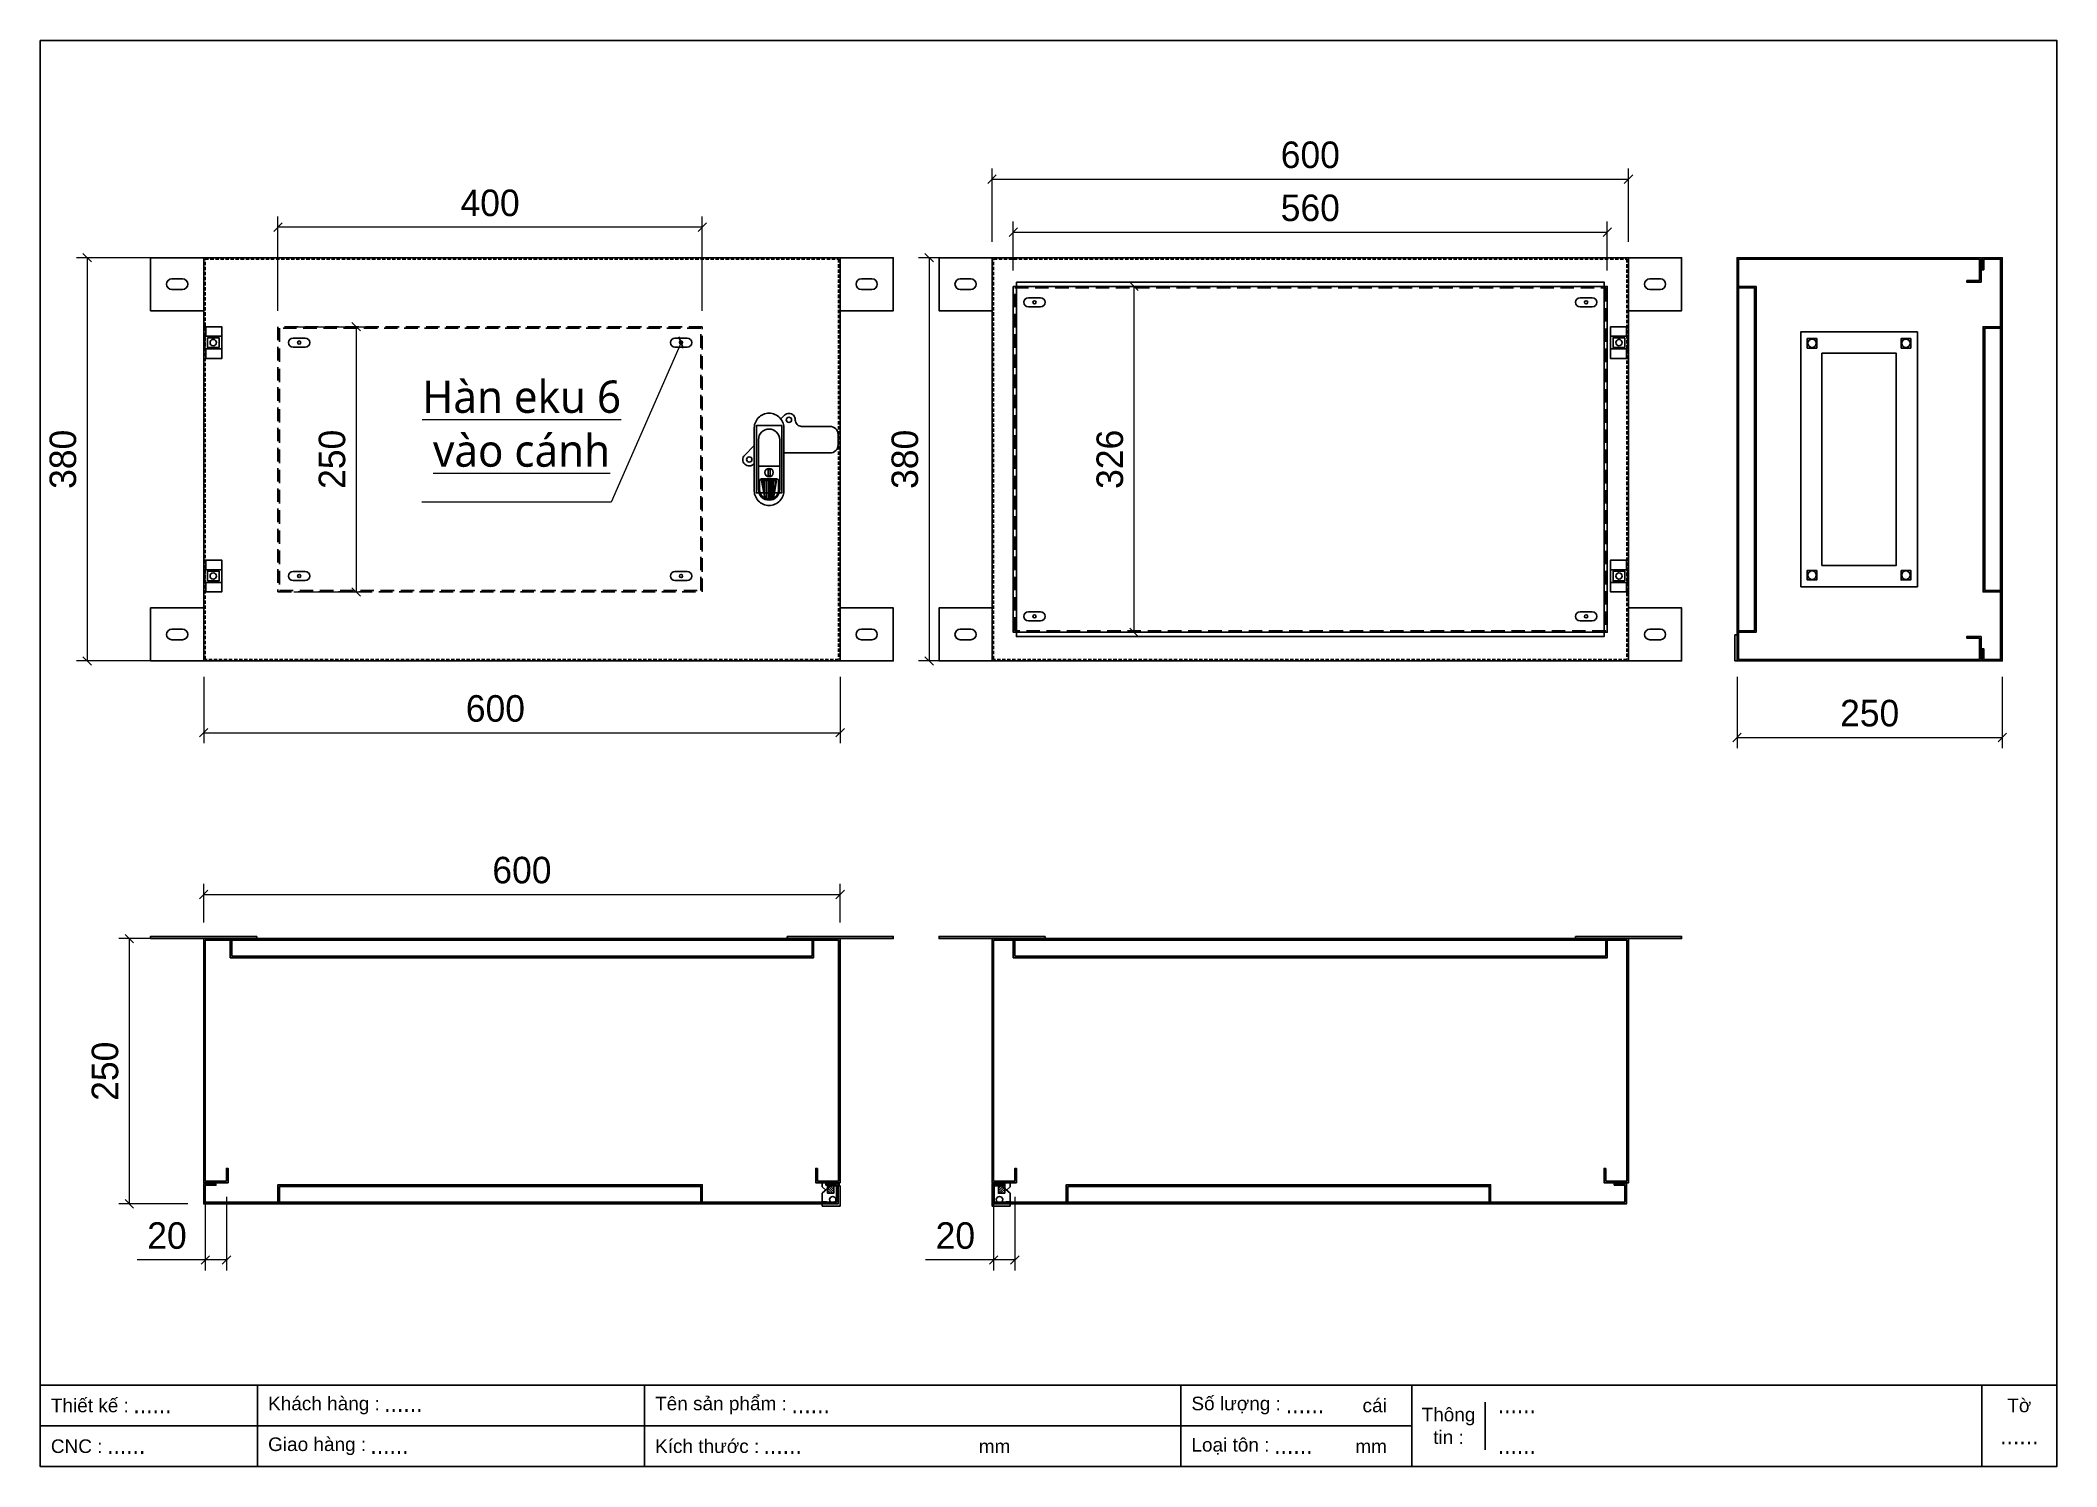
# Model space of a CAD drawing. Header units: millimetres. Extents: x 0 to 1901, y 0 to 1344.
import ezdxf
from ezdxf.enums import TextEntityAlignment as Align

# ---------------------------------------------------------------- set-up
doc = ezdxf.new("R2010")
doc.units = ezdxf.units.MM
for name, pattern in [('CONTINOUS', [0]), ('HIDDEN2', [4.7625, 3.175, -1.5875]), ('HIDDENX2', [19.05, 12.7, -6.35])]:
    doc.linetypes.add(name, pattern=pattern)
doc.layers.add('CNC', color=7, linetype='Continuous')
doc.layers.add('DIM', color=253, linetype='Continuous')
doc.layers.add('LIGTSWW3SW', color=2, linetype='Continuous', lineweight=18)
doc.styles.add('Arial', font='arial.ttf')
doc.styles.add('Tahoma (Input Text)', font='tahoma.ttf')
doc.dimstyles.new('Dim-25', dxfattribs={"dimtxt": 25, "dimasz": 8, "dimexe": 10, "dimexo": 15, "dimgap": 10, "dimtad": 1, "dimdec": 0, "dimtxsty": 'Standard', "dimblk": 'OBLIQUE', "dimcen": 10, "dimclrd": 5, "dimclre": 5, "dimclrt": 3, "dimazin": 3, "dimtfac": 1, "dimtdec": 0, "dimtmove": 0, "dimatfit": 3, "dimldrblk": 'OBLIQUE', "dimlwd": 9, "dimlwe": 9})

# ---------------------------------------------------------------- blocks, each defined once
blk = doc.blocks.new('Tai treo 2')
at = {"color": 8}
blk.add_line((0, 0), (0, 50), dxfattribs=at)
at = {"color": 2}
for p, q in [((20, 30), (30, 30)), ((20, 20), (30, 20))]:
    blk.add_line(p, q, dxfattribs=at)
at = {"color": 8}
blk.add_lwpolyline([(0, 0), (50, 0), (50, 50), (0, 50)], dxfattribs=at)
at = {"color": 2}
for centre, start, end in [((20, 25), 90, 270), ((30, 25), 270, 90)]:
    blk.add_arc(centre, 5, start, end, dxfattribs=at)
blk = doc.blocks.new('HL003-2-2')
at = {"color": 1}
for p, q in [((15, 21), (15, 12)), ((15, -9), (15, 0)), ((16, 12), (17, 12)), ((16, 0), (17, 0))]:
    blk.add_line(p, q, dxfattribs=at)
blk.add_lwpolyline([(17, 0), (17, -9), (0, -9), (0, 21), (17, 21), (17, 12)], dxfattribs=at)
blk.add_lwpolyline([(0, 12), (16, 12), (16, 0), (0, 0)], close=True, dxfattribs=at)
blk.add_circle((8, 6), 3, dxfattribs=at)
blk = doc.blocks.new('AB301-3-1')
at = {"linetype": 'Continuous'}
h = blk.add_hatch(dxfattribs=at)
h.set_pattern_fill('ACAD_ISO09W100', color=1, scale=0.2)
h.set_pattern_definition([(0, (-368.0181, 431.8814), (0, 1), [4.8, -0.6, 1.2, -0.6, 1.2, -0.6])])
h.paths.add_polyline_path([(-4.1, -55, 0.118404), (0, -56, 0.118404), (4.1, -55), (7, -38.5), (-7, -38.5)])
at = {"color": 1, "linetype": 'Continuous'}
for p, q in [((-10, -25), (10, -25)), ((-7, -38.5), (7, -38.5)), ((-7, -38.5), (-4.1, -55)), ((7, -38.5), (4.1, -55))]:
    blk.add_line(p, q, dxfattribs=at)
for points in [[(-24.7, 18.7, -0.198912), (-23, 23), (-23, 23, -0.414214), (-14.5, 23), (-11, 19.5)], [(-14, -12.5), (-57.5, -12.5, -0.414214), (-65, -5), (-65, 5, -0.414214), (-57.5, 12.5), (-30.7, 12.5, 0.414214), (-24.7, 18.5), (-24.7, 18.7)], [(14, -5.5), (23, -14.5, -0.414214), (23, -23), (23, -23, -0.451305), (14, -22.4, -0.381561)]]:
    blk.add_lwpolyline(points, format="xyb", dxfattribs=at)
for points in [[(0, 25), (0, 25, -0.428242), (14, 10), (14, -47, -0.428242), (0, -62), (0, -62, -0.428242), (-14, -47), (-14, 10, -0.428242)], [(0, 10, -0.414214), (10, 0), (10, -47, -0.414214), (0, -57, -0.414214), (-10, -47), (-10, 0, -0.414214)], [(9, -39), (9, -47, -0.414214), (0, -56, -0.414214), (-9, -47), (-9, -39, -0.414214), (-7, -37), (7, -37, -0.414214)]]:
    blk.add_lwpolyline(points, format="xyb", close=True, dxfattribs=at)
blk.add_lwpolyline([(-1, -28), (1, -28), (1, -34), (-1, -34)], close=True, dxfattribs=at)
for centre, radius in [((-18.7, 18.7), 2.5), ((18.7, -18.7), 2.5), ((0, -31), 4)]:
    blk.add_circle(centre, radius, dxfattribs=at)
blk = doc.blocks.new('*D1')
at = {"color": 0, "linetype": 'ByBlock', "lineweight": -2}
for p, q in [((48.1, 1135.2), (40.1, 1143.2)), ((40.1, 763.2), (48.1, 755.2))]:
    blk.add_line(p, q, dxfattribs=at)
at = {"layer": 'Defpoints', "color": 0, "transparency": 16777216}
for p in [(154, 1139.2), (44.1, 759.2), (154, 759.2)]:
    blk.add_point(p, dxfattribs=at)
at = {"layer": 'DIM', "color": 5, "lineweight": 9, "transparency": 16777216}
for p, q in [((139, 1139.2), (34.1, 1139.2)), ((44.1, 1139.2), (44.1, 759.2)), ((139, 759.2), (34.1, 759.2))]:
    blk.add_line(p, q, dxfattribs=at)
at = {"layer": 'DIM', "color": 3, "transparency": 16777216, "insert": (21.4, 949.2), "char_height": 25, "attachment_point": 5, "rotation": 90}
blk.add_mtext('380', dxfattribs=at)
blk = doc.blocks.new('_Oblique')
at = {"color": 0, "linetype": 'ByBlock', "lineweight": -2}
blk.add_line((-0.5, -0.5), (0.5, 0.5), dxfattribs=at)
blk = doc.blocks.new('*D2')
at = {"color": 0, "linetype": 'ByBlock', "lineweight": -2}
for p, q in [((158, 695.6), (150, 687.6)), ((750, 687.6), (758, 695.6))]:
    blk.add_line(p, q, dxfattribs=at)
at = {"layer": 'Defpoints', "color": 0, "transparency": 16777216}
for p in [(154, 759.2), (754, 759.2), (754, 691.6)]:
    blk.add_point(p, dxfattribs=at)
at = {"layer": 'DIM', "color": 5, "lineweight": 9, "transparency": 16777216}
for p, q in [((154, 744.2), (154, 681.6)), ((754, 744.2), (754, 681.6)), ((154, 691.6), (754, 691.6))]:
    blk.add_line(p, q, dxfattribs=at)
at = {"layer": 'DIM', "color": 3, "transparency": 16777216, "insert": (429, 714.3), "char_height": 25, "attachment_point": 5}
blk.add_mtext('600', dxfattribs=at)
blk = doc.blocks.new('HL003-2-3')
h = blk.add_hatch()
h.set_pattern_fill('ANSI31', color=2, scale=0.5, style=0)
h.set_pattern_definition([(45, (8435.407, 86016.9664), (-1.122532015, 1.122532015), [])])
h.paths.add_polyline_path([(11, 10), (5, 10), (5, 0), (11, 0)])
at = {"color": 1}
for p, q in [((0, 22), (17, 22)), ((0, 20), (0, 22)), ((0, 20), (15, 20)), ((4, 20), (4, 18)), ((15, 20), (15, 3)), ((17, 22), (17, 3)), ((4, 18), (0, 18)), ((0, 10), (0, 18)), ((0, 10), (8, 3)), ((0, 4), (3.4, 7)), ((0, 0), (0, 4)), ((16, 0), (0, 0)), ((17, 3), (8, 3)), ((16, 3), (16, 0))]:
    blk.add_line(p, q, dxfattribs=at)
at = {"color": 2}
blk.add_lwpolyline([(5, 10), (11, 10), (11, 0), (5, 0)], close=True, dxfattribs=at)
at = {"color": 1}
blk.add_circle((10, 16), 3, dxfattribs=at)
blk.add_circle((10, 16), 3, dxfattribs=at)
blk = doc.blocks.new('*D3')
at = {"color": 0, "linetype": 'ByBlock', "lineweight": -2}
for p, q in [((1603.5, 691.1), (1595.5, 683.1)), ((1845.5, 683.1), (1853.5, 691.1))]:
    blk.add_line(p, q, dxfattribs=at)
at = {"layer": 'Defpoints', "color": 0, "transparency": 16777216}
for p in [(1599.5, 759.2), (1849.5, 759.2), (1849.5, 687.1)]:
    blk.add_point(p, dxfattribs=at)
at = {"layer": 'DIM', "color": 5, "lineweight": 9, "transparency": 16777216}
for p, q in [((1599.5, 744.2), (1599.5, 677.1)), ((1849.5, 744.2), (1849.5, 677.1)), ((1599.5, 687.1), (1849.5, 687.1))]:
    blk.add_line(p, q, dxfattribs=at)
at = {"layer": 'DIM', "color": 3, "transparency": 16777216, "insert": (1724.5, 709.9), "char_height": 25, "attachment_point": 5}
blk.add_mtext('250', dxfattribs=at)
blk = doc.blocks.new('*D4')
at = {"color": 0, "linetype": 'ByBlock', "lineweight": -2}
for p, q in [((159.5, 198.8), (151.5, 190.8)), ((171.5, 190.8), (179.5, 198.8))]:
    blk.add_line(p, q, dxfattribs=at)
at = {"layer": 'Defpoints', "color": 0, "transparency": 16777216}
for p in [(155.5, 269.1), (175.5, 269.1), (155.5, 194.8)]:
    blk.add_point(p, dxfattribs=at)
at = {"layer": 'DIM', "color": 5, "lineweight": 9, "transparency": 16777216}
for p, q in [((155.5, 254.1), (155.5, 184.8)), ((175.5, 254.1), (175.5, 184.8)), ((155.5, 194.8), (91.4, 194.8)), ((175.5, 194.8), (155.5, 194.8))]:
    blk.add_line(p, q, dxfattribs=at)
at = {"layer": 'DIM', "color": 3, "transparency": 16777216, "insert": (119.4, 217.6), "char_height": 25, "attachment_point": 5}
blk.add_mtext('20', dxfattribs=at)
blk = doc.blocks.new('khungtenAsean2')
at = {"color": 7}
for p, q in [((2970, -1980), (0, -1980)), ((320, -1980), (320, -2100)), ((890, -1980), (890, -2100)), ((1680, -1980), (1680, -2100)), ((2020, -1980), (2020, -2100)), ((2860, -1980), (2860, -2100)), ((2128.3, -2005), (2128.3, -2075)), ((2020, -2040), (0, -2040))]:
    blk.add_line(p, q, dxfattribs=at)
blk.add_lwpolyline([(0, 0), (2970, 0), (2970, -2100), (0, -2100)], close=True, dxfattribs=at)
at = {"color": 2, "char_height": 20, "style": 'Arial'}
for s, insert, width, attachment_point in [('  Thiết kế :', (0, -2010), 917.634, 4), ('  Khách hàng :', (320, -2010), 917.634, 4), ('  Tên sản phẩm :', (890, -2010), 917.634, 4), ('  Số lượng :', (1680, -2010), 917.634, 4), ('cái', (1947.6, -2010), 917.634, 4), ('Thông\\Ptin :', (2074.2, -2040), 108.311, 5), ('Tờ', (2915, -2010), 110, 5), ('  CNC :', (0, -2070), 917.634, 4), ('  Giao hàng :', (320, -2070), 917.634, 4), ('  Kích thước :', (890, -2070), 917.634, 4), ('mm', (1382.3, -2070), 917.634, 4), ('  Loại tôn :', (1680, -2070), 917.634, 4), ('mm', (1936.9, -2070), 917.634, 4)]:
    blk.add_mtext(s, dxfattribs=dict(at, insert=insert, width=width, attachment_point=attachment_point))
at = {"color": 1, "style": 'Tahoma (Input Text)', "flags": 8}
for tag, p in [('#01', (137.1, -2021.3)), ('#03', (506.6, -2019.3)), ('#05', (1106.6, -2021.3)), ('#07', (1834.7, -2021.3)), ('#09', (2146.7, -2021.3)), ('#02', (98.5, -2081.3)), ('#04', (486.1, -2081.3)), ('#06', (1065.3, -2081.3)), ('#08', (1817.4, -2081.3)), ('#10', (2146.7, -2081.3))]:
    blk.add_attdef(tag, p, '', height=25, dxfattribs=at)
blk.add_attdef('#11', text='', height=25, dxfattribs=at).set_placement((2915, -2067.3), align=Align.CENTER)
blk = doc.blocks.new('ovan8.5x20')
at = {"layer": 'CNC', "color": 2, "lineweight": -3}
for p, q in [((5.7, 4.2), (-5.8, 4.2)), ((-5.8, -4.2), (5.7, -4.2))]:
    blk.add_line(p, q, dxfattribs=at)
for centre, start, end in [((-5.8, 0), 90, 270), ((5.7, 0), 270, 90)]:
    blk.add_arc(centre, 4.25, start, end, dxfattribs=at)
blk = doc.blocks.new('*D5')
at = {"color": 0, "linetype": 'ByBlock', "lineweight": -2}
for p, q in [((87.9, 493.6), (79.9, 501.6)), ((79.9, 251.6), (87.9, 243.6))]:
    blk.add_line(p, q, dxfattribs=at)
at = {"layer": 'Defpoints', "color": 0, "ltscale": 3, "transparency": 16777216}
for p in [(154, 497.6), (83.9, 247.6), (154, 247.6)]:
    blk.add_point(p, dxfattribs=at)
at = {"layer": 'DIM', "color": 5, "lineweight": 9, "ltscale": 3, "transparency": 16777216}
for p, q in [((139, 497.6), (73.9, 497.6)), ((83.9, 497.6), (83.9, 247.6)), ((139, 247.6), (73.9, 247.6))]:
    blk.add_line(p, q, dxfattribs=at)
at = {"layer": 'DIM', "color": 3, "ltscale": 3, "transparency": 16777216, "insert": (61.1, 372.6), "char_height": 25, "attachment_point": 5, "rotation": 90}
blk.add_mtext('250', dxfattribs=at)
blk = doc.blocks.new('*D6')
at = {"color": 0, "linetype": 'ByBlock', "lineweight": -2}
for p, q in [((901.2, 1217.2), (893.2, 1209.2)), ((1493.2, 1209.2), (1501.2, 1217.2))]:
    blk.add_line(p, q, dxfattribs=at)
at = {"layer": 'Defpoints', "color": 0, "ltscale": 3, "transparency": 16777216}
for p in [(1497.2, 1213.2), (897.2, 1139.2), (1497.2, 1139.2)]:
    blk.add_point(p, dxfattribs=at)
at = {"layer": 'DIM', "color": 5, "lineweight": 9, "ltscale": 3, "transparency": 16777216}
for p, q in [((897.2, 1154.2), (897.2, 1223.2)), ((1497.2, 1154.2), (1497.2, 1223.2)), ((897.2, 1213.2), (1497.2, 1213.2))]:
    blk.add_line(p, q, dxfattribs=at)
at = {"layer": 'DIM', "color": 3, "ltscale": 3, "transparency": 16777216, "insert": (1197.2, 1236), "char_height": 25, "attachment_point": 5}
blk.add_mtext('600', dxfattribs=at)
blk = doc.blocks.new('*D7')
at = {"color": 0, "linetype": 'ByBlock', "lineweight": -2}
for p, q in [((841.9, 1135.2), (833.9, 1143.2)), ((833.9, 763.2), (841.9, 755.2))]:
    blk.add_line(p, q, dxfattribs=at)
at = {"layer": 'Defpoints', "color": 0, "ltscale": 3, "transparency": 16777216}
for p in [(897.2, 1139.2), (837.9, 759.2), (897.2, 759.2)]:
    blk.add_point(p, dxfattribs=at)
at = {"layer": 'DIM', "color": 5, "lineweight": 9, "ltscale": 3, "transparency": 16777216}
for p, q in [((882.2, 1139.2), (827.9, 1139.2)), ((837.9, 1139.2), (837.9, 759.2)), ((882.2, 759.2), (827.9, 759.2))]:
    blk.add_line(p, q, dxfattribs=at)
at = {"layer": 'DIM', "color": 3, "ltscale": 3, "transparency": 16777216, "insert": (815.1, 949.2), "char_height": 25, "attachment_point": 5, "rotation": 90}
blk.add_mtext('380', dxfattribs=at)
blk = doc.blocks.new('*D8')
at = {"color": 0, "linetype": 'ByBlock', "lineweight": -2}
for p, q in [((921.2, 1167.2), (913.2, 1159.2)), ((1473.2, 1159.2), (1481.2, 1167.2))]:
    blk.add_line(p, q, dxfattribs=at)
at = {"layer": 'Defpoints', "color": 0, "ltscale": 3, "transparency": 16777216}
for p in [(1477.2, 1163.2), (917.2, 1112.2), (1477.2, 1112.2)]:
    blk.add_point(p, dxfattribs=at)
at = {"layer": 'DIM', "color": 5, "lineweight": 9, "ltscale": 3, "transparency": 16777216}
for p, q in [((917.2, 1127.2), (917.2, 1173.2)), ((917.2, 1163.2), (1477.2, 1163.2)), ((1477.2, 1127.2), (1477.2, 1173.2))]:
    blk.add_line(p, q, dxfattribs=at)
at = {"layer": 'DIM', "color": 3, "ltscale": 3, "transparency": 16777216, "insert": (1197.2, 1186), "char_height": 25, "attachment_point": 5}
blk.add_mtext('560', dxfattribs=at)
blk = doc.blocks.new('*D9')
at = {"color": 0, "linetype": 'ByBlock', "lineweight": -2}
for p, q in [((1035, 1108.2), (1027, 1116.2)), ((1027, 790.2), (1035, 782.2))]:
    blk.add_line(p, q, dxfattribs=at)
at = {"layer": 'Defpoints', "color": 0, "ltscale": 3, "transparency": 16777216}
for p in [(917.2, 1112.2), (917.2, 786.2), (1031, 786.2)]:
    blk.add_point(p, dxfattribs=at)
at = {"layer": 'DIM', "color": 5, "lineweight": 9, "ltscale": 3, "transparency": 16777216}
for p, q in [((932.2, 1112.2), (1041, 1112.2)), ((1031, 1112.2), (1031, 786.2)), ((932.2, 786.2), (1041, 786.2))]:
    blk.add_line(p, q, dxfattribs=at)
at = {"layer": 'DIM', "color": 3, "ltscale": 3, "transparency": 16777216, "insert": (1008.3, 949.2), "char_height": 25, "attachment_point": 5, "rotation": 90}
blk.add_mtext('326', dxfattribs=at)
blk = doc.blocks.new('*D10')
at = {"color": 0, "linetype": 'ByBlock', "lineweight": -2}
for p, q in [((228, 1171.9), (220, 1163.9)), ((620, 1163.9), (628, 1171.9))]:
    blk.add_line(p, q, dxfattribs=at)
at = {"layer": 'Defpoints', "color": 0, "ltscale": 3, "transparency": 16777216}
for p in [(224, 1167.9), (224, 1074.2), (624, 1074.2)]:
    blk.add_point(p, dxfattribs=at)
at = {"layer": 'DIM', "color": 5, "lineweight": 9, "ltscale": 3, "transparency": 16777216}
for p, q in [((224, 1089.2), (224, 1177.9)), ((624, 1167.9), (224, 1167.9)), ((624, 1089.2), (624, 1177.9))]:
    blk.add_line(p, q, dxfattribs=at)
at = {"layer": 'DIM', "color": 3, "ltscale": 3, "transparency": 16777216, "insert": (424, 1190.7), "char_height": 25, "attachment_point": 5}
blk.add_mtext('400', dxfattribs=at)
blk = doc.blocks.new('*D11')
at = {"color": 0, "linetype": 'ByBlock', "lineweight": -2}
for p, q in [((301.8, 1070.2), (293.8, 1078.2)), ((293.8, 828.2), (301.8, 820.2))]:
    blk.add_line(p, q, dxfattribs=at)
at = {"layer": 'Defpoints', "color": 0, "ltscale": 3, "transparency": 16777216}
for p in [(224, 1074.2), (224, 824.2), (297.8, 824.2)]:
    blk.add_point(p, dxfattribs=at)
at = {"layer": 'DIM', "color": 5, "lineweight": 9, "ltscale": 3, "transparency": 16777216}
for p, q in [((239, 1074.2), (307.8, 1074.2)), ((297.8, 1074.2), (297.8, 824.2)), ((239, 824.2), (307.8, 824.2))]:
    blk.add_line(p, q, dxfattribs=at)
at = {"layer": 'DIM', "color": 3, "ltscale": 3, "transparency": 16777216, "insert": (275.1, 949.2), "char_height": 25, "attachment_point": 5, "rotation": 90}
blk.add_mtext('250', dxfattribs=at)
blk = doc.blocks.new('*D12')
at = {"color": 0, "linetype": 'ByBlock', "lineweight": -2}
for p, q in [((158, 543.2), (150, 535.2)), ((750, 535.2), (758, 543.2))]:
    blk.add_line(p, q, dxfattribs=at)
at = {"layer": 'Defpoints', "color": 0, "ltscale": 3, "transparency": 16777216}
for p in [(754, 539.2), (154, 497.6), (754, 497.6)]:
    blk.add_point(p, dxfattribs=at)
at = {"layer": 'DIM', "color": 5, "lineweight": 9, "ltscale": 3, "transparency": 16777216}
for p, q in [((154, 512.6), (154, 549.2)), ((154, 539.2), (754, 539.2)), ((754, 512.6), (754, 549.2))]:
    blk.add_line(p, q, dxfattribs=at)
at = {"layer": 'DIM', "color": 3, "ltscale": 3, "transparency": 16777216, "insert": (454, 562), "char_height": 25, "attachment_point": 5}
blk.add_mtext('600', dxfattribs=at)
blk = doc.blocks.new('*D13')
at = {"color": 0, "linetype": 'ByBlock', "lineweight": -2}
for p, q in [((902.7, 198.8), (894.7, 190.8)), ((914.7, 190.8), (922.7, 198.8))]:
    blk.add_line(p, q, dxfattribs=at)
at = {"layer": 'Defpoints', "color": 0, "transparency": 16777216}
for p in [(898.7, 269.1), (918.7, 269.1), (898.7, 194.8)]:
    blk.add_point(p, dxfattribs=at)
at = {"layer": 'DIM', "color": 5, "lineweight": 9, "transparency": 16777216}
for p, q in [((898.7, 254.1), (898.7, 184.8)), ((918.7, 254.1), (918.7, 184.8)), ((898.7, 194.8), (834.6, 194.8)), ((918.7, 194.8), (898.7, 194.8))]:
    blk.add_line(p, q, dxfattribs=at)
at = {"layer": 'DIM', "color": 3, "transparency": 16777216, "insert": (862.6, 217.6), "char_height": 25, "attachment_point": 5}
blk.add_mtext('20', dxfattribs=at)

msp = doc.modelspace()

# ---------------------------------------------------------------- linework, layer by layer
at = {"color": 7}
for points in [[(154, 1139.2), (754, 1139.2), (754, 759.2), (154, 759.2)], [(897.2, 1139.2), (1497.2, 1139.2), (1497.2, 759.2), (897.2, 759.2)], [(1816, 1117.7), (1828, 1117.7), (1828, 1137.7), (1601, 1137.7), (1601, 760.7), (1828, 760.7), (1828, 780.7), (1816, 780.7), (1816, 782.2), (1829.5, 782.2), (1829.5, 759.2), (1599.5, 759.2), (1599.5, 1139.2), (1829.5, 1139.2), (1829.5, 1116.2), (1816, 1116.2)], [(1832, 1127.7), (1832, 1137.7), (1848, 1137.7), (1848, 760.7), (1832, 760.7), (1832, 770.7), (1830.5, 770.7), (1830.5, 759.2), (1849.5, 759.2), (1849.5, 1139.2), (1830.5, 1139.2), (1830.5, 1127.7)], [(920.2, 1116.2), (1474.2, 1116.2), (1474.2, 782.2), (920.2, 782.2)], [(1659.5, 829.2), (1659.5, 1069.2), (1769.5, 1069.2), (1769.5, 829.2)], [(732.5, 281.1), (732.5, 269.1), (752.5, 269.1), (752.5, 496.1), (155.5, 496.1), (155.5, 269.1), (175.5, 269.1), (175.5, 281.1), (177, 281.1), (177, 267.6), (154, 267.6), (154, 497.6), (754, 497.6), (754, 267.6), (731, 267.6), (731, 281.1)], [(1475.7, 281.1), (1475.7, 269.1), (1495.7, 269.1), (1495.7, 496.1), (898.7, 496.1), (898.7, 269.1), (918.7, 269.1), (918.7, 281.1), (920.2, 281.1), (920.2, 267.6), (897.2, 267.6), (897.2, 497.6), (1497.2, 497.6), (1497.2, 267.6), (1474.2, 267.6), (1474.2, 281.1)], [(740.5, 265.1), (750.5, 265.1), (750.5, 249.1), (155.5, 249.1), (155.5, 265.1), (165.5, 265.1), (165.5, 266.6), (154, 266.6), (154, 247.6), (752, 247.6), (752, 266.6), (740.5, 266.6)], [(1483.7, 265.1), (1493.7, 265.1), (1493.7, 249.1), (898.7, 249.1), (898.7, 265.1), (908.7, 265.1), (908.7, 266.6), (897.2, 266.6), (897.2, 247.6), (1495.2, 247.6), (1495.2, 266.6), (1483.7, 266.6)]]:
    msp.add_lwpolyline(points, close=True, dxfattribs=at)
at = {"color": 7, "linetype": 'HIDDEN2'}
for points in [[(155.5, 1137.7), (752.5, 1137.7), (752.5, 760.7), (155.5, 760.7)], [(898.7, 1137.7), (1495.7, 1137.7), (1495.7, 760.7), (898.7, 760.7)]]:
    msp.add_lwpolyline(points, close=True, dxfattribs=at)
at = {"color": 1}
for points in [[(917.2, 1112.2), (1477.2, 1112.2), (1477.2, 786.2), (917.2, 786.2)], [(1601, 787.7), (1616, 787.7), (1616, 1110.7), (1601, 1110.7), (1601, 1112.2), (1617.5, 1112.2), (1617.5, 786.2), (1601, 786.2)], [(1848, 825.7), (1833, 825.7), (1833, 1072.7), (1848, 1072.7), (1848, 1074.2), (1831.5, 1074.2), (1831.5, 824.2), (1848, 824.2)], [(180.5, 496.1), (180.5, 481.1), (727.5, 481.1), (727.5, 496.1), (729, 496.1), (729, 479.6), (179, 479.6), (179, 496.1)], [(918.7, 496.1), (918.7, 481.1), (1475.7, 481.1), (1475.7, 496.1), (1477.2, 496.1), (1477.2, 479.6), (917.2, 479.6), (917.2, 496.1)], [(622.5, 249.1), (622.5, 264.1), (225.5, 264.1), (225.5, 249.1), (224, 249.1), (224, 265.6), (624, 265.6), (624, 249.1)], [(1365.7, 249.1), (1365.7, 264.1), (968.7, 264.1), (968.7, 249.1), (967.2, 249.1), (967.2, 265.6), (1367.2, 265.6), (1367.2, 249.1)]]:
    msp.add_lwpolyline(points, close=True, dxfattribs=at)
at = {"color": 1, "linetype": 'HIDDENX2'}
for points in [[(918.7, 1110.7), (1475.7, 1110.7), (1475.7, 787.7), (918.7, 787.7)], [(624, 1074.2), (224, 1074.2), (224, 824.2), (624, 824.2)], [(622.5, 1072.7), (225.5, 1072.7), (225.5, 825.7), (622.5, 825.7)]]:
    msp.add_lwpolyline(points, close=True, dxfattribs=at)
at = {"color": 2}
for points in [[(157.5, 1063.7), (168.5, 1063.7), (168.5, 1054.7), (157.5, 1054.7)], [(1493.7, 1063.7), (1482.7, 1063.7), (1482.7, 1054.7), (1493.7, 1054.7)], [(1674.7, 1054), (1674.7, 1063), (1665.7, 1063), (1665.7, 1054)], [(1679.5, 849.2), (1679.5, 1049.2), (1749.5, 1049.2), (1749.5, 849.2)], [(1754.2, 1054), (1754.2, 1063), (1763.2, 1063), (1763.2, 1054)], [(157.5, 834.7), (168.5, 834.7), (168.5, 843.7), (157.5, 843.7)], [(1493.7, 834.7), (1482.7, 834.7), (1482.7, 843.7), (1493.7, 843.7)], [(1674.7, 844.5), (1674.7, 835.5), (1665.7, 835.5), (1665.7, 844.5)], [(1754.2, 844.5), (1754.2, 835.5), (1763.2, 835.5), (1763.2, 844.5)]]:
    msp.add_lwpolyline(points, close=True, dxfattribs=at)
at = {"color": 2, "linetype": 'Continuous'}
msp.add_lwpolyline([(699, 981), (675, 981), (675, 917.5), (699, 917.5)], close=True, dxfattribs=at)
at = {"color": 8}
for points in [[(1597.5, 783.7), (1597.5, 759.2), (1599.5, 759.2), (1599.5, 783.7)], [(204, 499.6), (104, 499.6), (104, 497.6), (204, 497.6)], [(704, 499.6), (804, 499.6), (804, 497.6), (704, 497.6)], [(947.2, 499.6), (847.2, 499.6), (847.2, 497.6), (947.2, 497.6)], [(1447.2, 499.6), (1547.2, 499.6), (1547.2, 497.6), (1447.2, 497.6)]]:
    msp.add_lwpolyline(points, close=True, dxfattribs=at)
at = {"color": 2}
for centre in [(937.2, 1097.2), (1457.2, 1097.2), (244, 1059.2), (604, 1059.2), (244, 839.2), (604, 839.2), (937.2, 801.2), (1457.2, 801.2)]:
    msp.add_circle(centre, 1.5, dxfattribs=at)
at = {"color": 7}
for centre in [(1670.2, 1058.5), (1758.7, 1058.5), (1670.2, 840), (1758.7, 840)]:
    msp.add_circle(centre, 4, dxfattribs=at)

# ---------------------------------------------------------------- block references
ref = msp.add_blockref('khungtenAsean2', (0, 1344), dxfattribs=dict(at, xscale=0.6399999999998727, yscale=0.6399999999998727, zscale=0.6399999999998727))
ref.add_attrib('#11', '......', dxfattribs={"color": 1, "height": 16, "style": 'Tahoma (Input Text)'}).set_placement((1865.6, 20.9), align=Align.CENTER)
ref.add_attrib('#09', '......', (1373.9, 50.4), dxfattribs={"color": 1, "height": 16, "style": 'Tahoma (Input Text)'})
ref.add_attrib('#10', '......', (1373.9, 12), dxfattribs={"color": 1, "height": 16, "style": 'Tahoma (Input Text)'})
ref.add_attrib('#08', '......', (1163.2, 12), dxfattribs={"color": 1, "height": 16, "style": 'Tahoma (Input Text)'})
ref.add_attrib('#07', '......', (1174.2, 50.4), dxfattribs={"color": 1, "height": 16, "style": 'Tahoma (Input Text)'})
ref.add_attrib('#06', '......', (681.8, 12), dxfattribs={"color": 1, "height": 16, "style": 'Tahoma (Input Text)'})
ref.add_attrib('#05', '......', (708.2, 50.4), dxfattribs={"color": 1, "height": 16, "style": 'Tahoma (Input Text)'})
ref.add_attrib('#04', '......', (311.1, 12), dxfattribs={"color": 1, "height": 16, "style": 'Tahoma (Input Text)'})
ref.add_attrib('#03', '......', (324.2, 51.6), dxfattribs={"color": 1, "height": 16, "style": 'Tahoma (Input Text)'})
ref.add_attrib('#02', '......', (63, 12), dxfattribs={"color": 1, "height": 16, "style": 'Tahoma (Input Text)'})
ref.add_attrib('#01', '......', (87.7, 50.4), dxfattribs={"color": 1, "height": 16, "style": 'Tahoma (Input Text)'})
at = {"color": 0, "rotation": 180}
for p in [(154, 1139.2), (897.2, 1139.2)]:
    msp.add_blockref('Tai treo 2', p, dxfattribs=at)
at = {"color": 0, "xscale": -1, "rotation": 180}
for p in [(754, 1139.2), (1497.2, 1139.2)]:
    msp.add_blockref('Tai treo 2', p, dxfattribs=at)
at = {"color": 7, "xscale": -1}
for name, p in [('HL003-2-2', (171, 1053.2)), ('AB301-3-1', (687, 967.7))]:
    msp.add_blockref(name, p, dxfattribs=at)
at = {"color": 7}
msp.add_blockref('HL003-2-2', (1480.2, 1053.2), dxfattribs=at)
at = {"color": 7, "rotation": 180}
for name, p in [('HL003-2-2', (171, 845.2)), ('HL003-2-3', (914.2, 267.6))]:
    msp.add_blockref(name, p, dxfattribs=at)
at = {"color": 7, "xscale": -1, "rotation": 180}
for name, p in [('HL003-2-2', (1480.2, 845.2)), ('HL003-2-3', (737, 267.6))]:
    msp.add_blockref(name, p, dxfattribs=at)
at = {"color": 0, "xscale": -1}
for p in [(154, 759.2), (897.2, 759.2)]:
    msp.add_blockref('Tai treo 2', p, dxfattribs=at)
at = {"color": 0}
for p in [(754, 759.2), (1497.2, 759.2)]:
    msp.add_blockref('Tai treo 2', p, dxfattribs=at)
at = {"layer": 'CNC', "lineweight": -3, "xscale": -1, "rotation": 180}
for p in [(937.2, 1097.2), (244, 1059.2)]:
    msp.add_blockref('ovan8.5x20', p, dxfattribs=at)
at = {"layer": 'CNC', "lineweight": -3, "rotation": 180}
for p in [(1457.2, 1097.2), (604, 1059.2)]:
    msp.add_blockref('ovan8.5x20', p, dxfattribs=at)
at = {"layer": 'CNC', "lineweight": -3}
for p in [(244, 839.2), (937.2, 801.2)]:
    msp.add_blockref('ovan8.5x20', p, dxfattribs=at)
at = {"layer": 'CNC', "lineweight": -3, "xscale": -1}
for p in [(604, 839.2), (1457.2, 801.2)]:
    msp.add_blockref('ovan8.5x20', p, dxfattribs=at)

# ---------------------------------------------------------------- texts
at = {"layer": 'LIGTSWW3SW', "linetype": 'CONTINOUS', "insert": (453.7, 982.6), "char_height": 30.449, "width": 892.447, "attachment_point": 5}
msp.add_mtext('{\\fSegoe UI|b0|i0|c0|p34;\\LHàn eku 6 \\Pvào cánh}', dxfattribs=at)

# ---------------------------------------------------------------- dimensions: what is measured, and where the dimension line sits
at = {"layer": 'DIM', "color": 7, "ltscale": 3}
for base, p1, p2, picture, middle in [((1497.2, 1213.2), (897.2, 1139.2), (1497.2, 1139.2), '*D6', (1197.2, 1236)), ((1477.2, 1163.2), (917.2, 1112.2), (1477.2, 1112.2), '*D8', (1197.2, 1186)), ((754, 539.2), (154, 497.6), (754, 497.6), '*D12', (454, 562))]:
    dim = msp.add_linear_dim(base=base, p1=p1, p2=p2, dimstyle='Dim-25', dxfattribs=at)
    dim.commit()
    dim.dimension.update_dxf_attribs({"geometry": picture, "text_midpoint": middle})
dim = msp.add_linear_dim(base=(224, 1167.9), p1=(624, 1074.2), p2=(224, 1074.2), dimstyle='Dim-25', dxfattribs=at)
dim.commit()
dim.dimension.update_dxf_attribs({"geometry": '*D10', "text_midpoint": (424, 1167.9), "dimtype": 160})
at = {"layer": 'DIM', "color": 7}
dim = msp.add_linear_dim(base=(44.1, 759.2), p1=(154, 1139.2), p2=(154, 759.2), angle=90, dimstyle='Dim-25', dxfattribs=at)
dim.commit()
dim.dimension.update_dxf_attribs({"geometry": '*D1', "text_midpoint": (21.4, 949.2)})
at = {"layer": 'DIM', "color": 7, "ltscale": 3}
for base, p1, p2, picture, middle in [((837.9, 759.2), (897.2, 1139.2), (897.2, 759.2), '*D7', (815.1, 949.2)), ((1031, 786.2), (917.2, 1112.2), (917.2, 786.2), '*D9', (1008.3, 949.2)), ((297.8, 824.2), (224, 1074.2), (224, 824.2), '*D11', (275.1, 949.2)), ((83.9, 247.6), (154, 497.6), (154, 247.6), '*D5', (61.1, 372.6))]:
    dim = msp.add_linear_dim(base=base, p1=p1, p2=p2, angle=90, dimstyle='Dim-25', dxfattribs=at)
    dim.commit()
    dim.dimension.update_dxf_attribs({"geometry": picture, "text_midpoint": middle})
at = {"layer": 'DIM', "color": 7}
dim = msp.add_linear_dim(base=(754, 691.6), p1=(154, 759.2), p2=(754, 759.2), dimstyle='Dim-25', dxfattribs=at)
dim.commit()
dim.dimension.update_dxf_attribs({"geometry": '*D2', "text_midpoint": (429, 691.6), "dimtype": 160})
for base, p1, p2, picture, middle in [((1849.5, 687.1), (1599.5, 759.2), (1849.5, 759.2), '*D3', (1724.5, 709.9)), ((155.5, 194.8), (175.5, 269.1), (155.5, 269.1), '*D4', (119.4, 217.6)), ((898.7, 194.8), (918.7, 269.1), (898.7, 269.1), '*D13', (862.6, 217.6))]:
    dim = msp.add_linear_dim(base=base, p1=p1, p2=p2, dimstyle='Dim-25', dxfattribs=at)
    dim.commit()
    dim.dimension.update_dxf_attribs({"geometry": picture, "text_midpoint": middle})

# ---------------------------------------------------------------- leaders
at = {"color": 7, "ltscale": 3}
msp.add_leader([(604, 1059.2), (538.1, 908.8), (359.8, 908.8)], dimstyle='Dim-25', dxfattribs=at)

doc.saveas('drawing.dxf')
